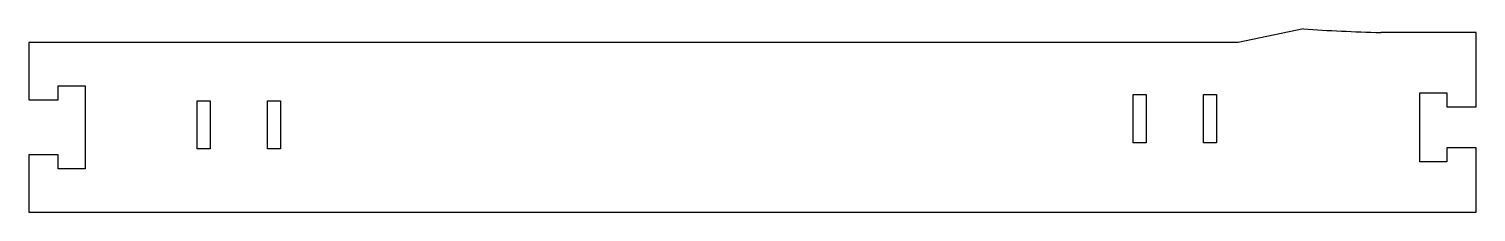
# Model space of a CAD drawing. Header units: millimetres. Extents: x -103 to 103, y -13 to 13.
import ezdxf

# ---------------------------------------------------------------- set-up
doc = ezdxf.new("R2010")
doc.units = ezdxf.units.MM
doc.layers.get('0').update_dxf_attribs({"linetype": 'CONTINUOUS'})

msp = doc.modelspace()

# ---------------------------------------------------------------- linework, layer by layer
for p, q in [((78.45, 13.04), (69.15, 11.11)), ((103.03, 12.53), (89.45, 12.53)), ((103.03, 1.96), (103.03, 12.53)), ((69.15, 11.11), (-103.03, 11.11)), ((-103.03, 11.11), (-103.03, 2.96)), ((-98.88, 2.96), (-98.88, 4.96)), ((-98.88, 4.96), (-95.03, 4.96)), ((-95.03, 4.96), (-95.03, -6.89)), ((-103.03, 2.96), (-98.88, 2.96)), ((-79.07, -4.05), (-79.07, 2.8)), ((-79.07, 2.8), (-77.22, 2.8)), ((-77.22, 2.8), (-77.22, -4.05)), ((-69.07, -4.05), (-69.07, 2.8)), ((-69.07, 2.8), (-67.22, 2.8)), ((-67.22, 2.8), (-67.22, -4.05)), ((54.2, -3.17), (54.2, 3.68)), ((54.2, 3.68), (56.05, 3.68)), ((56.05, 3.68), (56.05, -3.17)), ((64.2, -3.17), (64.2, 3.68)), ((64.2, 3.68), (66.05, 3.68)), ((66.05, 3.68), (66.05, -3.17)), ((95.03, -5.89), (95.03, 3.96)), ((95.03, 3.96), (98.88, 3.96)), ((98.88, 3.96), (98.88, 1.96)), ((98.88, 1.96), (103.03, 1.96)), ((-77.22, -4.05), (-79.07, -4.05)), ((-67.22, -4.05), (-69.07, -4.05)), ((56.05, -3.17), (54.2, -3.17)), ((66.05, -3.17), (64.2, -3.17)), ((103.03, -3.89), (98.88, -3.89)), ((98.88, -3.89), (98.88, -5.89)), ((103.03, -13.04), (103.03, -3.89)), ((-98.88, -4.89), (-103.03, -4.89)), ((-103.03, -4.89), (-103.03, -13.04)), ((-98.88, -6.89), (-98.88, -4.89)), ((98.88, -5.89), (95.03, -5.89)), ((-95.03, -6.89), (-98.88, -6.89)), ((-103.03, -13.04), (103.03, -13.04))]:
    msp.add_line(p, q)
msp.add_open_spline([(78.45, 13.04), (78.45, 13.04), (78.46, 13.04), (78.46, 13.04), (81.98, 12.8), (85.64, 12.63), (89.45, 12.53)], degree=3, knots=[0.92237149, 0.92237149, 0.92237149, 0.92237149, 0.92242582, 0.92242582, 0.92242582, 0.97879967, 0.97879967, 0.97879967, 0.97879967])

doc.saveas('drawing.dxf')
